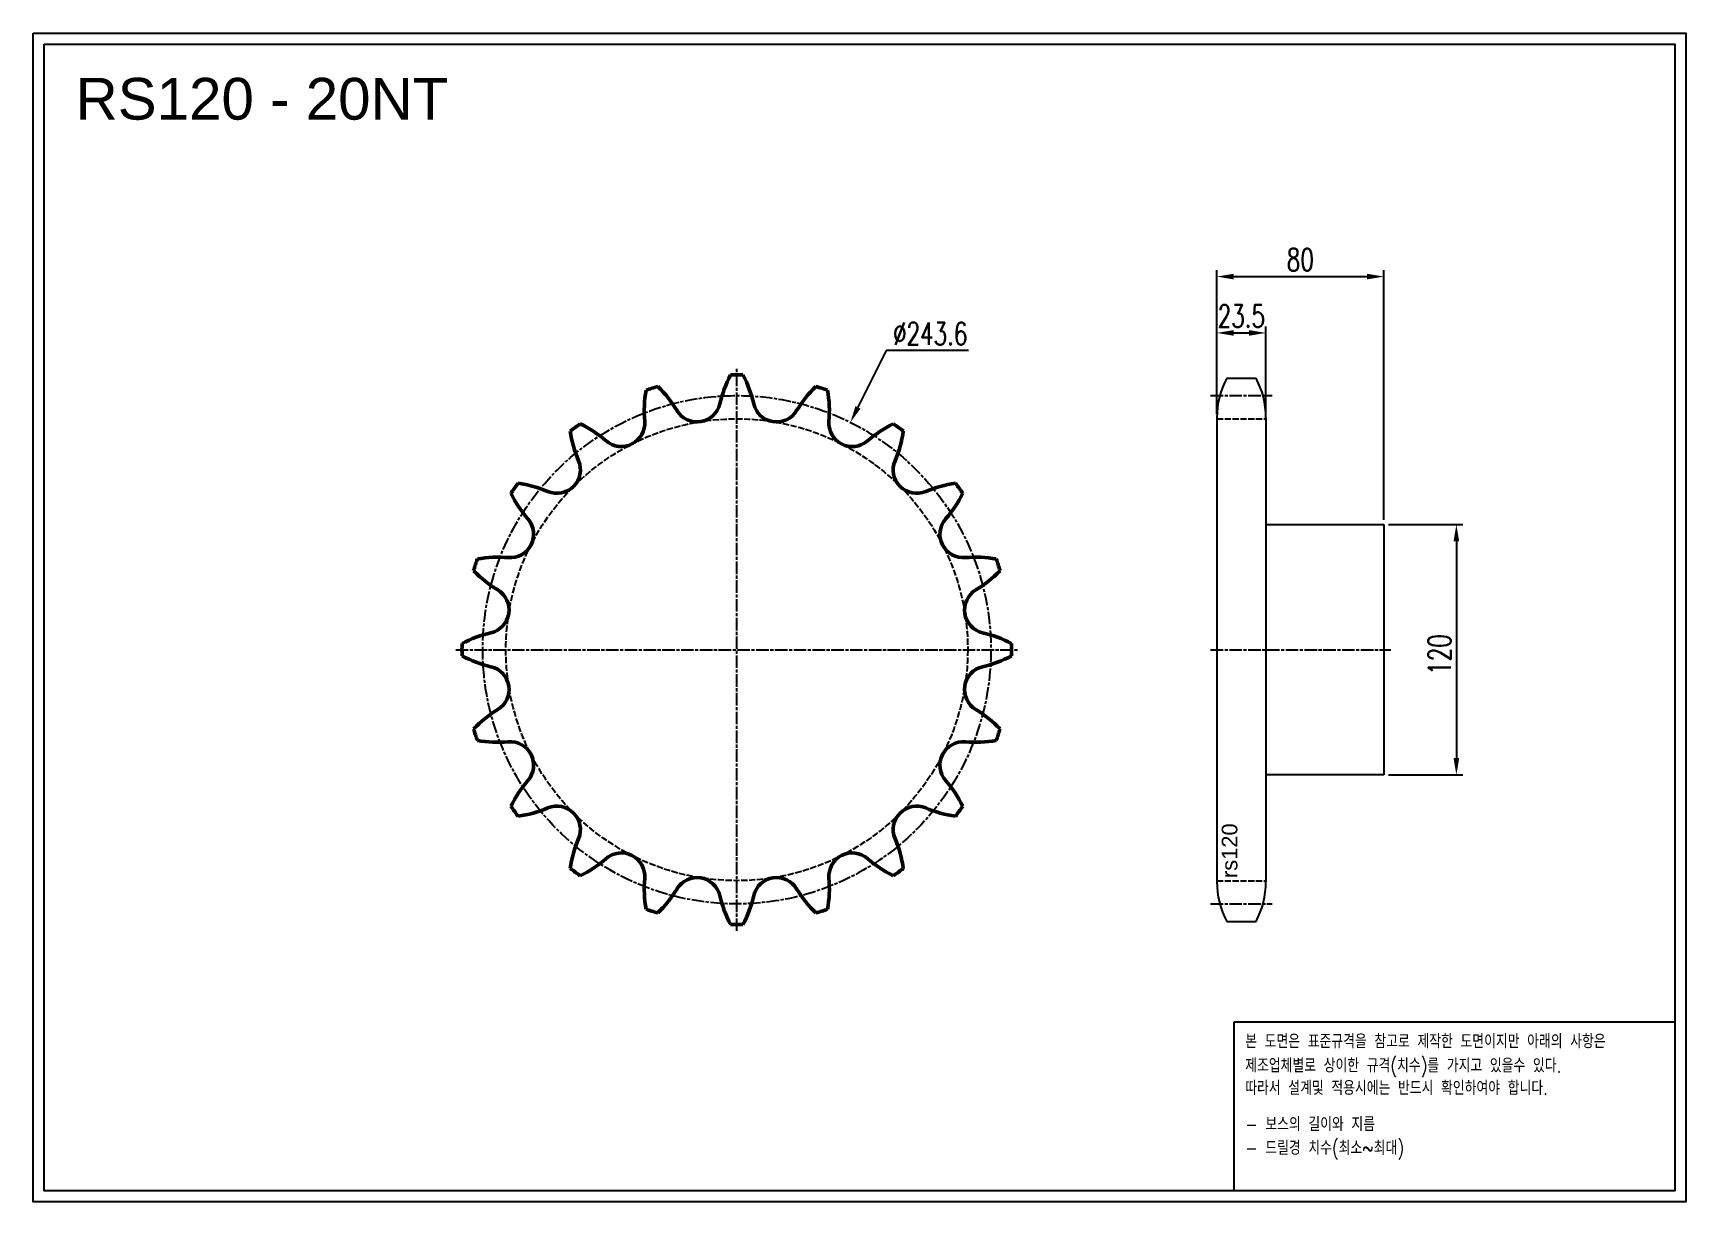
# Model space of a CAD drawing. Header units: millimetres. Extents: x -69196 to -68404, y 40123 to 40683.
import ezdxf

# ---------------------------------------------------------------- set-up
doc = ezdxf.new("R2010")
doc.units = ezdxf.units.MM
for name, pattern in [('AM_ISO02W050', [7.5, 6, -1.5]), ('AM_ISO02W050x2', [3.75, 3, -0.75]), ('AM_ISO08W050', [18, 12, -1.5, 3, -1.5]), ('AM_ISO08W050x2', [9, 6, -0.75, 1.5, -0.75])]:
    doc.linetypes.add(name, pattern=pattern)
for name, color, linetype, lineweight in [('AM_0N', 7, 'Continuous', 50), ('AM_3N', 6, 'AM_ISO02W050', 25), ('AM_7', 4, 'AM_ISO08W050', 25), ('AM_7N', 4, 'AM_ISO08W050', 25)]:
    doc.layers.add(name, color=color, linetype=linetype, lineweight=lineweight)
doc.layers.add('S-DIM', color=7, linetype='Continuous')
doc.styles.add('HAN', font='ROMANS.shx', dxfattribs={"width": 0.7, "bigfont": 'whgtxt.shx'})
doc.styles.add('HSG', font='SIMPLEX.shx', dxfattribs={"width": 0.7, "bigfont": 'HSG.shx'})
doc.styles.get("Standard").update_dxf_attribs({"font": 'arial.ttf'})
doc.dimstyles.new('APP23', dxfattribs={"dimscale": 4.5, "dimtxt": 2.4, "dimasz": 1.8, "dimexe": 0.7, "dimexo": 0.5, "dimgap": 0.6, "dimtad": 1, "dimtoh": 1, "dimdec": 1, "dimrnd": 0.01, "dimzin": 9, "dimdsep": 46, "dimtxsty": 'HSG', "dimcen": 0, "dimclrd": 1, "dimclre": 1, "dimclrt": 256, "dimazin": 2, "dimtp": 1, "dimtm": 1, "dimtfac": 0.5, "dimtdec": 1, "dimtix": 1, "dimtofl": 0, "dimtmove": 0, "dimatfit": 3, "dimfxl": 0, "dimtvp": 1, "dimtolj": 2, "dimlwd": -1, "dimlwe": -1, "dimarcsym": 0})

# ---------------------------------------------------------------- blocks, each defined once
blk = doc.blocks.new('*D1')
at = {"layer": 'Defpoints', "color": 0, "transparency": 16777216}
for p in [(-68548.52, 40447.26), (-68548.52, 40327.26), (-68513.74, 40327.26)]:
    blk.add_point(p, dxfattribs=at)
at = {"layer": 'S-DIM', "color": 1, "transparency": 16777216}
for p, q in [((-68546.27, 40447.26), (-68510.59, 40447.26)), ((-68513.74, 40439.16), (-68513.74, 40335.36)), ((-68546.27, 40327.26), (-68510.59, 40327.26))]:
    blk.add_line(p, q, dxfattribs=at)
for points in [[(-68515.09, 40439.16), (-68512.39, 40439.16), (-68513.74, 40447.26)], [(-68515.09, 40335.36), (-68512.39, 40335.36), (-68513.74, 40327.26)]]:
    blk.add_solid(points, dxfattribs=at)
at = {"layer": 'S-DIM', "transparency": 16777216, "insert": (-68521.84, 40384.96), "char_height": 10.8, "attachment_point": 5, "rotation": 90, "style": 'HSG'}
blk.add_mtext('\\A2;120', dxfattribs=at)
blk = doc.blocks.new('*D2')
at = {"layer": 'Defpoints', "color": 0, "transparency": 16777216}
for p in [(-68548.52, 40447.26), (-68548.52, 40327.26), (-68513.74, 40327.26)]:
    blk.add_point(p, dxfattribs=at)
at = {"layer": 'S-DIM', "color": 1, "transparency": 16777216}
for p, q in [((-68546.27, 40447.26), (-68510.59, 40447.26)), ((-68513.74, 40439.16), (-68513.74, 40335.36)), ((-68546.27, 40327.26), (-68510.59, 40327.26))]:
    blk.add_line(p, q, dxfattribs=at)
for points in [[(-68515.09, 40439.16), (-68512.39, 40439.16), (-68513.74, 40447.26)], [(-68515.09, 40335.36), (-68512.39, 40335.36), (-68513.74, 40327.26)]]:
    blk.add_solid(points, dxfattribs=at)
at = {"layer": 'S-DIM', "transparency": 16777216, "insert": (-68521.84, 40384.96), "char_height": 10.8, "attachment_point": 5, "rotation": 90, "style": 'HSG'}
blk.add_mtext('\\A2;120', dxfattribs=at)
blk = doc.blocks.new('*D3')
at = {"layer": 'Defpoints', "color": 0, "transparency": 16777216}
for p in [(-68605.02, 40539.07), (-68628.52, 40497.92), (-68605.02, 40497.92)]:
    blk.add_point(p, dxfattribs=at)
at = {"layer": 'S-DIM', "color": 1, "transparency": 16777216}
for p, q in [((-68628.52, 40500.17), (-68628.52, 40542.22)), ((-68605.02, 40500.17), (-68605.02, 40542.22)), ((-68620.42, 40539.07), (-68613.12, 40539.07))]:
    blk.add_line(p, q, dxfattribs=at)
for points in [[(-68620.42, 40540.42), (-68620.42, 40537.72), (-68628.52, 40539.07)], [(-68613.12, 40540.42), (-68613.12, 40537.72), (-68605.02, 40539.07)]]:
    blk.add_solid(points, dxfattribs=at)
at = {"layer": 'S-DIM', "transparency": 16777216, "insert": (-68616.77, 40547.17), "char_height": 10.8, "attachment_point": 5, "style": 'HSG'}
blk.add_mtext('\\A2;23.5', dxfattribs=at)
blk = doc.blocks.new('*D4')
at = {"layer": 'Defpoints', "color": 0, "transparency": 16777216}
for p in [(-68548.52, 40566.07), (-68628.52, 40497.92), (-68548.52, 40447.26)]:
    blk.add_point(p, dxfattribs=at)
at = {"layer": 'S-DIM', "color": 1, "transparency": 16777216}
for p, q in [((-68628.52, 40500.17), (-68628.52, 40569.22)), ((-68620.42, 40566.07), (-68556.62, 40566.07)), ((-68548.52, 40449.51), (-68548.52, 40569.22))]:
    blk.add_line(p, q, dxfattribs=at)
for points in [[(-68620.42, 40567.42), (-68620.42, 40564.72), (-68628.52, 40566.07)], [(-68556.62, 40567.42), (-68556.62, 40564.72), (-68548.52, 40566.07)]]:
    blk.add_solid(points, dxfattribs=at)
at = {"layer": 'S-DIM', "transparency": 16777216, "insert": (-68588.52, 40574.17), "char_height": 10.8, "attachment_point": 5, "style": 'HSG'}
blk.add_mtext('\\A2;80', dxfattribs=at)
blk = doc.blocks.new('*D5')
at = {"layer": 'Defpoints', "color": 0, "transparency": 16777216}
for p in [(-68804.15, 40496.19), (-68913.04, 40278.33)]:
    blk.add_point(p, dxfattribs=at)
at = {"layer": 'S-DIM', "color": 1, "transparency": 16777216}
for p, q in [((-68786.95, 40530.59), (-68800.52, 40503.43)), ((-68747.53, 40530.59), (-68786.95, 40530.59))]:
    blk.add_line(p, q, dxfattribs=at)
blk.add_solid([(-68801.73, 40504.03), (-68799.32, 40502.83), (-68804.15, 40496.19)], dxfattribs=at)
at = {"layer": 'S-DIM', "transparency": 16777216, "insert": (-68765.89, 40538.69), "char_height": 10.8, "attachment_point": 5, "style": 'HSG'}
blk.add_mtext('\\A2;∅243.6', dxfattribs=at)
blk = doc.blocks.new('notice1')
at = {"color": 4}
blk.add_lwpolyline([(-22142.12, 1735.9), (-22053.8, 1735.9), (-22053.8, 1702.07), (-22142.12, 1702.07)], close=True, dxfattribs=at)
at = {"color": 4, "style": 'HAN', "width": 0.8}
for s, p in [('본 도면은 표준규격을 참고로 제작한 도면이지만 아래의 사항은', (-22139.9, 1730.62)), ('제조업체별로 상이한 규격(치수)를 가지고 있을수 있다.', (-22139.9, 1725.78)), ('따라서 설계및 적용시에는 반드시 확인하여야 합니다.', (-22139.9, 1721.28)), ('- 보스의 길이와 지름', (-22139.9, 1714.03)), ('- 드릴경 치수(최소~최대)', (-22139.9, 1709.27))]:
    blk.add_text(s, height=2.7949, dxfattribs=at).set_placement(p)

msp = doc.modelspace()

# ---------------------------------------------------------------- linework, layer by layer
for p, q in [((-68623.79, 40517.45), (-68609.75, 40517.45)), ((-68628.52, 40498.45), (-68628.52, 40276.07)), ((-68605.02, 40498.45), (-68605.02, 40276.07)), ((-68605.02, 40447.26), (-68548.52, 40447.26)), ((-68548.52, 40447.26), (-68548.52, 40327.26)), ((-68548.52, 40327.26), (-68605.02, 40327.26)), ((-68623.79, 40257.07), (-68609.75, 40257.07))]:
    msp.add_line(p, q)
for points in [[(-69195.87, 40682.76), (-68403.72, 40682.76), (-68403.72, 40122.66), (-69195.87, 40122.66)], [(-69190.53, 40677.43), (-68409.05, 40677.43), (-68409.05, 40127.99), (-69190.53, 40127.99)]]:
    msp.add_lwpolyline(points, close=True)
for centre, start, end in [((-68588.02, 40498.45), 152.02179, 180), ((-68645.52, 40498.45), 0, 27.97821), ((-68588.02, 40276.07), 180, 207.97821), ((-68645.52, 40276.07), 332.02179, 0)]:
    msp.add_arc(centre, 40.5, start, end)
at = {"layer": 'AM_0N'}
for centre, radius, start, end in [((-68809.61, 40491.62), 58.69, 152.26599, 166.75), ((-68858.59, 40387.26), 131.71, 88.71211, 91.28789), ((-68907.58, 40491.62), 58.69, 13.25, 27.73401), ((-68844.26, 40501.65), 58.69, 170.26599, 184.75), ((-68858.59, 40387.26), 131.71, 106.71211, 109.28789), ((-68937.43, 40471.38), 58.69, 31.25, 45.73401), ((-68779.76, 40471.38), 58.69, 134.26599, 148.75), ((-68858.59, 40387.26), 131.71, 70.71211, 73.28789), ((-68872.93, 40501.65), 58.69, 355.25, 9.73401), ((-68877.66, 40507.65), 11.23, 211.25, 346.75), ((-68839.53, 40507.65), 11.23, 193.25, 328.75), ((-68858.59, 40387.26), 131.71, 124.71211, 127.28789), ((-68959.57, 40442.9), 58.69, 49.25, 63.73401), ((-68913.93, 40495.86), 11.23, 229.25, 4.75), ((-68803.26, 40495.86), 11.23, 175.25, 310.75), ((-68757.62, 40442.9), 58.69, 116.26599, 130.75), ((-68858.59, 40387.26), 131.71, 52.71211, 55.28789), ((-68880.31, 40500.48), 58.69, 188.26599, 202.75), ((-68836.88, 40500.48), 58.69, 337.25, 351.73401), ((-68944.78, 40473.45), 11.23, 247.25, 22.75), ((-68772.41, 40473.45), 11.23, 157.25, 292.75), ((-68858.59, 40387.26), 131.71, 142.71211, 145.28789), ((-68971.82, 40408.97), 58.69, 67.25, 81.73401), ((-68745.37, 40408.97), 58.69, 98.26599, 112.75), ((-68858.59, 40387.26), 131.71, 34.71211, 37.28789), ((-68914.23, 40488.23), 58.69, 206.26599, 220.75), ((-68802.96, 40488.23), 58.69, 319.25, 333.73401), ((-68967.2, 40442.6), 11.23, 265.25, 40.75), ((-68749.99, 40442.6), 11.23, 139.25, 274.75), ((-68972.99, 40372.92), 58.69, 85.25, 99.73401), ((-68744.2, 40372.92), 58.69, 80.26599, 94.75), ((-68858.59, 40387.26), 131.71, 160.71211, 163.28789), ((-68942.71, 40466.1), 58.69, 224.26599, 238.75), ((-68774.48, 40466.1), 58.69, 301.25, 315.73401), ((-68858.59, 40387.26), 131.71, 16.71211, 19.28789), ((-68978.98, 40406.33), 11.23, 283.25, 58.75), ((-68738.21, 40406.33), 11.23, 121.25, 256.75), ((-68962.96, 40338.27), 58.69, 103.25, 117.73401), ((-68754.23, 40338.27), 58.69, 62.26599, 76.75), ((-68858.59, 40387.26), 131.71, 178.71211, 181.28789), ((-68962.96, 40436.24), 58.69, 242.26599, 256.75), ((-68754.23, 40436.24), 58.69, 283.25, 297.73401), ((-68858.59, 40387.26), 131.71, 358.71211, 1.28789), ((-68978.98, 40368.19), 11.23, 301.25, 76.75), ((-68738.21, 40368.19), 11.23, 103.25, 238.75), ((-68942.71, 40308.42), 58.69, 121.25, 135.73401), ((-68774.48, 40308.42), 58.69, 44.26599, 58.75), ((-68858.59, 40387.26), 131.71, 196.71211, 199.28789), ((-68858.59, 40387.26), 131.71, 340.71211, 343.28789), ((-68972.99, 40401.6), 58.69, 260.26599, 274.75), ((-68967.2, 40331.92), 11.23, 319.25, 94.75), ((-68749.99, 40331.92), 11.23, 85.25, 220.75), ((-68744.2, 40401.6), 58.69, 265.25, 279.73401), ((-68914.23, 40286.29), 58.69, 139.25, 153.73401), ((-68802.96, 40286.29), 58.69, 26.26599, 40.75), ((-68858.59, 40387.26), 131.71, 214.71211, 217.28789), ((-68971.82, 40365.55), 58.69, 278.26599, 292.75), ((-68944.78, 40301.07), 11.23, 337.25, 112.75), ((-68772.41, 40301.07), 11.23, 67.25, 202.75), ((-68745.37, 40365.55), 58.69, 247.25, 261.73401), ((-68858.59, 40387.26), 131.71, 322.71211, 325.28789), ((-68880.31, 40274.04), 58.69, 157.25, 171.73401), ((-68836.88, 40274.04), 58.69, 8.26599, 22.75), ((-68913.93, 40278.66), 11.23, 355.25, 130.75), ((-68803.26, 40278.66), 11.23, 49.25, 184.75), ((-68858.59, 40387.26), 131.71, 232.71211, 235.28789), ((-68959.57, 40331.62), 58.69, 296.26599, 310.75), ((-68757.62, 40331.62), 58.69, 229.25, 243.73401), ((-68858.59, 40387.26), 131.71, 304.71211, 307.28789), ((-68844.26, 40272.87), 58.69, 175.25, 189.73401), ((-68877.66, 40266.87), 11.23, 13.25, 148.75), ((-68839.53, 40266.87), 11.23, 31.25, 166.75), ((-68872.93, 40272.87), 58.69, 350.26599, 4.75), ((-68937.43, 40303.14), 58.69, 314.26599, 328.75), ((-68809.61, 40282.9), 58.69, 193.25, 207.73401), ((-68907.58, 40282.9), 58.69, 332.26599, 346.75), ((-68779.76, 40303.14), 58.69, 211.25, 225.73401), ((-68858.59, 40387.26), 131.71, 250.71211, 253.28789), ((-68858.59, 40387.26), 131.71, 286.71211, 289.28789), ((-68858.59, 40387.26), 131.71, 268.71211, 271.28789)]:
    msp.add_arc(centre, radius, start, end, dxfattribs=at)
at = {"layer": 'AM_3N', "linetype": 'AM_ISO02W050x2'}
for p, q in [((-68628.52, 40497.92), (-68605.02, 40497.92)), ((-68628.52, 40276.6), (-68605.02, 40276.6))]:
    msp.add_line(p, q, dxfattribs=at)
msp.add_circle((-68858.59, 40387.26), 110.66, dxfattribs=at)
at = {"layer": 'AM_7', "linetype": 'AM_ISO08W050x2'}
for p, q in [((-68631.52, 40509.04), (-68602.02, 40509.04)), ((-68631.52, 40387.26), (-68545.09, 40387.26)), ((-68631.52, 40265.48), (-68602.02, 40265.48))]:
    msp.add_line(p, q, dxfattribs=at)
msp.add_circle((-68858.59, 40387.26), 121.78, dxfattribs=at)
at = {"layer": 'AM_7N', "linetype": 'AM_ISO08W050x2'}
for p, q in [((-68858.59, 40252.55), (-68858.59, 40521.97)), ((-68993.3, 40387.26), (-68723.89, 40387.26))]:
    msp.add_line(p, q, dxfattribs=at)

# ---------------------------------------------------------------- block references
at = {"xscale": 2.3911759872, "yscale": 2.3911759872, "zscale": 2.3911759872}
msp.add_blockref('notice1', (-15674.54, 36058.05), dxfattribs=at)

# ---------------------------------------------------------------- texts
msp.add_text('RS120 - 20NT', height=20.0038).set_placement((-69175.47, 40641.28))
at = {"insert": (-68626.2, 40277.86), "char_height": 7.5, "attachment_point": 1, "rotation": 90}
msp.add_mtext_dynamic_manual_height_columns('rs120', width=80.6418, gutter_width=37.5, heights=[0], dxfattribs=at)

# ---------------------------------------------------------------- dimensions: what is measured, and where the dimension line sits
at = {"layer": 'S-DIM'}
dim = msp.add_linear_dim(base=(-68548.52, 40566.07), p1=(-68628.52, 40497.92), p2=(-68548.52, 40447.26), dimstyle='APP23', dxfattribs=at)
dim.commit()
dim.dimension.update_dxf_attribs({"geometry": '*D4', "text_midpoint": (-68588.52, 40574.17)})
dim = msp.add_linear_dim(base=(-68605.02, 40539.07), p1=(-68628.52, 40497.92), p2=(-68605.02, 40497.92), dimstyle='APP23', dxfattribs=at)
dim.commit()
dim.dimension.update_dxf_attribs({"geometry": '*D3', "text_midpoint": (-68616.77, 40539.07), "dimtype": 128})
dim = msp.add_diameter_dim_2p(p1=(-68913.04, 40278.33), p2=(-68804.15, 40496.19), dimstyle='APP23', dxfattribs=at)
dim.commit()
dim.dimension.update_dxf_attribs({"geometry": '*D5', "text_midpoint": (-68765.89, 40530.59), "dimtype": 131})
for picture in ['*D1', '*D2']:
    dim = msp.add_linear_dim(base=(-68513.74, 40327.26), p1=(-68548.52, 40447.26), p2=(-68548.52, 40327.26), angle=90, dimstyle='APP23', dxfattribs=at)
    dim.commit()
    dim.dimension.update_dxf_attribs({"geometry": picture, "text_midpoint": (-68513.74, 40384.96), "dimtype": 128})

doc.saveas('drawing.dxf')
